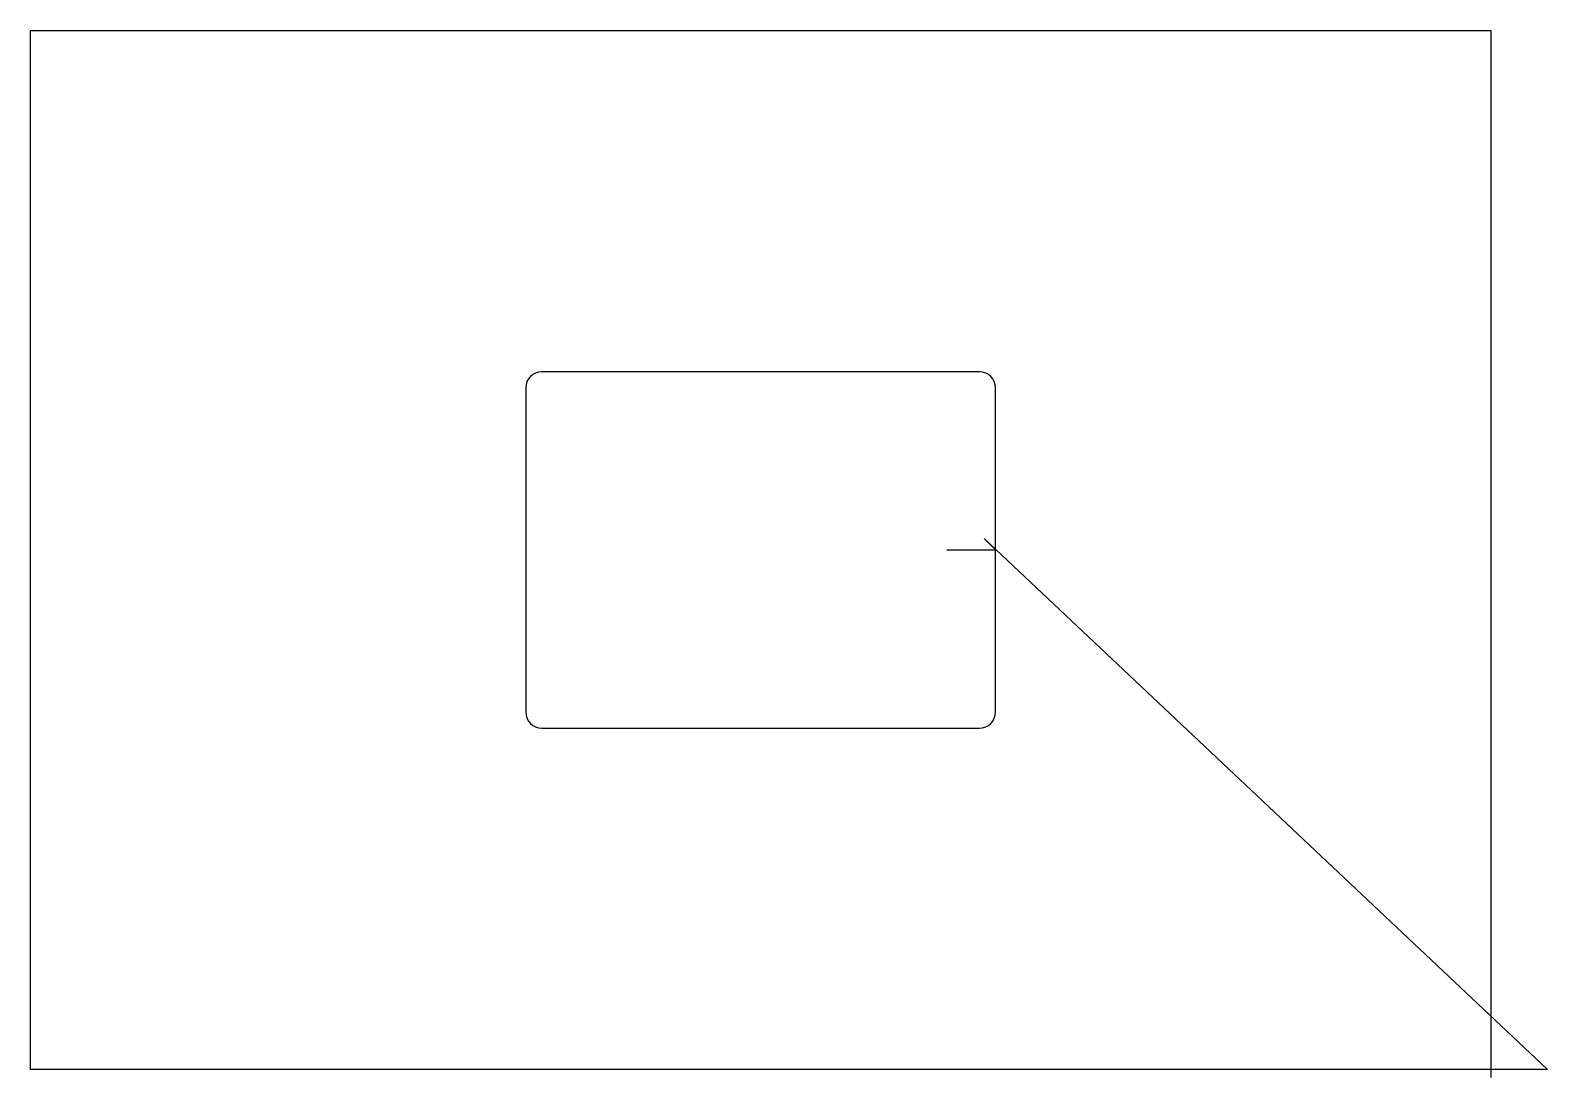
# Model space of a CAD drawing. Header units: metres. Extents: x 20 to 957, y 85 to 732.
import ezdxf

# ---------------------------------------------------------------- set-up
doc = ezdxf.new("R2010")
doc.units = ezdxf.units.M

msp = doc.modelspace()

# ---------------------------------------------------------------- linework, layer by layer
at = {"layer": 'TOOL_0'}
for p, q in [((20.065, 90.309), (20.065, 731.809)), ((20.065, 731.809), (921.565, 731.809)), ((921.565, 731.809), (921.565, 90.309)), ((605.815, 521.059), (335.815, 521.059)), ((325.815, 511.059), (325.815, 311.059)), ((615.815, 411.059), (615.815, 511.059)), ((615.815, 411.059), (608.744, 418.13)), ((608.744, 418.13), (956.565, 90.309)), ((585.815, 411.059), (615.815, 411.059)), ((615.815, 311.059), (615.815, 411.059)), ((335.815, 301.059), (605.815, 301.059)), ((921.565, 90.309), (20.065, 90.309)), ((956.565, 90.309), (921.565, 90.309)), ((921.565, 90.309), (921.565, 85.309))]:
    msp.add_line(p, q, dxfattribs=at)
for centre, start, end in [((335.815, 511.059), 90, 180), ((605.815, 511.059), 0, 90), ((335.815, 311.059), 180, 270), ((605.815, 311.059), 270, 0)]:
    msp.add_arc(centre, 10, start, end, dxfattribs=at)

doc.saveas('drawing.dxf')
